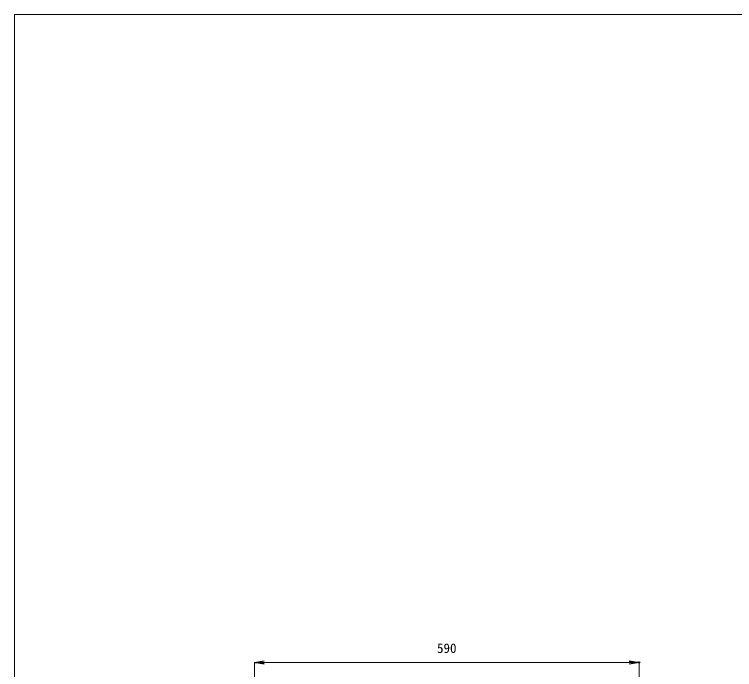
# Model space of a CAD drawing. Units: millimetres, scale not verified. Extents: x -1945 to 1945, y -1217 to 1623.
# Drawn here: x -1945 to -840, y 619 to 1623 of the extents above; entities that cross this region are included whole.
import ezdxf
from ezdxf.enums import TextEntityAlignment as Align

# ---------------------------------------------------------------- set-up
doc = ezdxf.new("R2010")
doc.units = ezdxf.units.MM
doc.header["$LTSCALE"] = 10
doc.header["$PDMODE"] = 32
doc.header["$PDSIZE"] = 2
doc.layers.add('0-0_0', color=7, linetype='Continuous')
doc.layers.add('0-2_DEFPOINTS', color=7, linetype='Continuous')
doc.layers.add('0-1_TITLE', color=7, linetype='Continuous', lineweight=18)
doc.layers.add('0-5_SUNPO_S10', color=3, linetype='Continuous', lineweight=18)
doc.styles.add('ＭＳ ゴシック', font='')
doc.styles.get('ＭＳ ゴシック').set_extended_font_data('MS Gothic')

# ---------------------------------------------------------------- blocks, each defined once
blk = doc.blocks.new('_OPEN')
at = {"layer": '0-0_0'}
blk.add_line((0, 0), (-1, 0), dxfattribs=at)
blk.add_lwpolyline([(-1, 0.1667), (0, 0), (-1, -0.1667)], dxfattribs=at)
blk = doc.blocks.new('D25')
at = {"layer": '0-2_DEFPOINTS'}
for p in [(958.34, 2049.64), (368.34, 1612.64), (958.34, 1612.64)]:
    blk.add_point(p, dxfattribs=at)
at = {"layer": '0-5_SUNPO_S10'}
for p, q in [((368.34, 1662.64), (368.34, 2049.64)), ((383.34, 2049.64), (943.34, 2049.64)), ((958.34, 1662.64), (958.34, 2049.64))]:
    blk.add_line(p, q, dxfattribs=at)
at = {"layer": '0-5_SUNPO_S10', "xscale": 15, "yscale": 15, "rotation": 180}
blk.add_blockref('_OPEN', (368.34, 2049.64), dxfattribs=at)
at = {"layer": '0-5_SUNPO_S10', "xscale": 15, "yscale": 15}
blk.add_blockref('_OPEN', (958.34, 2049.64), dxfattribs=at)
at = {"layer": '0-5_SUNPO_S10', "color": 7, "style": 'ＭＳ ゴシック'}
blk.add_text('590', height=14.66, dxfattribs=at).set_placement((648.34, 2059.64), align=Align.BOTTOM_LEFT)

msp = doc.modelspace()

# ---------------------------------------------------------------- linework, layer by layer
at = {"layer": '0-1_TITLE', "color": 2}
msp.add_lwpolyline([(-1945, -1216.86), (1945, -1216.86), (1945, 1623.14), (-1945, 1623.14)], close=True, dxfattribs=at)

# ---------------------------------------------------------------- block references
at = {"layer": '0-5_SUNPO_S10'}
msp.add_blockref('D25', (-1945, -1420), dxfattribs=at)

doc.saveas('drawing.dxf')
